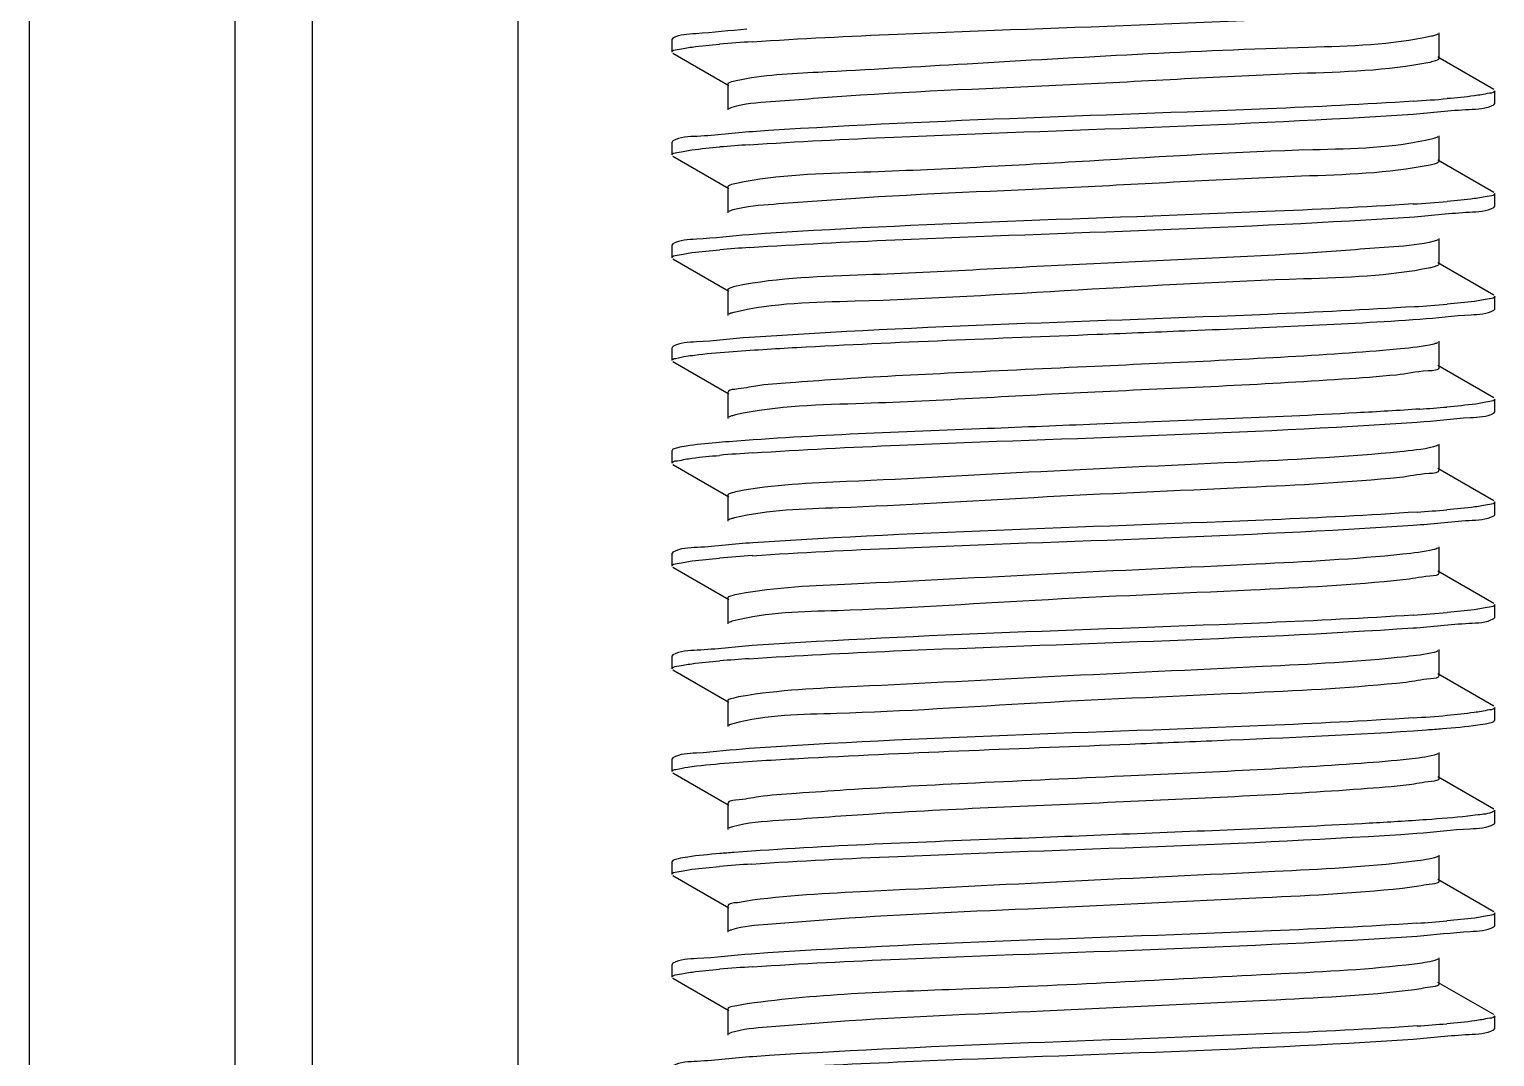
# Model space of a CAD drawing. Extents: x 27938 to 1507990, y 110129 to 923079.
# Drawn here: x 461348 to 461687.3, y 344098.2 to 344336.2 of the extents above; entities that cross this region are included whole.
import ezdxf

# ---------------------------------------------------------------- set-up
doc = ezdxf.new("R2010")
doc.units = 0
doc.header["$LTSCALE"] = 1000
doc.header["$MEASUREMENT"] = 0

msp = doc.modelspace()

# ---------------------------------------------------------------- linework, layer by layer
at = {"linetype": 'Continuous'}
for p, q in [((461347.99, 346328.15), (461347.99, 341587.12)), ((461395.62, 346328.15), (461395.62, 341587.12)), ((461413.48, 346328.15), (461413.48, 341587.12)), ((461461.1, 346328.15), (461461.1, 341587.12)), ((461674.44, 344329.43), (461674.44, 344335.38)), ((461497.05, 344334.15), (461496.82, 344333.89)), ((461496.82, 344330.92), (461496.82, 344333.89)), ((461496.82, 344330.92), (461496.82, 344333.89)), ((461497.05, 344330.66), (461509.97, 344323.17)), ((461687.1, 344322.25), (461674.18, 344329.73)), ((461509.71, 344323.48), (461509.71, 344317.52)), ((461687.33, 344319.01), (461687.33, 344321.99)), ((461687.33, 344319.01), (461687.33, 344321.99)), ((461687.1, 344318.75), (461687.33, 344319.01)), ((461674.44, 344305.62), (461674.44, 344311.57)), ((461497.05, 344310.34), (461496.82, 344310.08)), ((461496.82, 344307.1), (461496.82, 344310.08)), ((461496.82, 344307.1), (461496.82, 344310.08)), ((461497.05, 344306.84), (461509.97, 344299.36)), ((461673.01, 344304.91), (461672.38, 344304.77)), ((461687.1, 344298.43), (461674.18, 344305.92)), ((461509.71, 344299.66), (461509.71, 344293.71)), ((461687.33, 344295.2), (461687.33, 344298.17)), ((461687.33, 344295.2), (461687.33, 344298.17)), ((461687.1, 344294.94), (461687.33, 344295.2)), ((461674.44, 344281.8), (461674.44, 344287.76)), ((461497.05, 344286.53), (461496.82, 344286.27)), ((461496.82, 344283.29), (461496.82, 344286.27)), ((461496.82, 344283.29), (461496.82, 344286.27)), ((461497.05, 344283.03), (461509.97, 344275.55)), ((461673.3, 344281.17), (461672.43, 344280.96)), ((461687.1, 344274.62), (461674.18, 344282.1)), ((461509.71, 344275.85), (461509.71, 344269.9)), ((461687.33, 344271.38), (461687.33, 344274.36)), ((461687.33, 344271.38), (461687.33, 344274.36)), ((461687.1, 344271.12), (461687.33, 344271.38)), ((461674.44, 344257.99), (461674.44, 344263.94)), ((461497.05, 344262.72), (461496.82, 344262.45)), ((461496.82, 344259.48), (461496.82, 344262.45)), ((461496.82, 344259.48), (461496.82, 344262.45)), ((461497.05, 344259.22), (461509.97, 344251.74)), ((461687.1, 344250.81), (461674.18, 344258.29)), ((461509.71, 344252.04), (461509.71, 344246.08)), ((461687.33, 344247.57), (461687.33, 344250.55)), ((461687.33, 344247.57), (461687.33, 344250.55)), ((461687.1, 344247.31), (461687.33, 344247.57)), ((461674.44, 344234.18), (461674.44, 344240.13)), ((461497.05, 344238.9), (461496.82, 344238.64)), ((461496.82, 344235.67), (461496.82, 344238.64)), ((461496.82, 344235.67), (461496.82, 344238.64)), ((461497.05, 344235.4), (461509.97, 344227.92)), ((461687.1, 344227), (461674.18, 344234.48)), ((461509.71, 344228.22), (461509.71, 344222.27)), ((461687.33, 344223.76), (461687.33, 344226.74)), ((461687.33, 344223.76), (461687.33, 344226.74)), ((461687.1, 344223.5), (461687.33, 344223.76)), ((461674.44, 344210.36), (461674.44, 344216.32)), ((461497.05, 344215.09), (461496.82, 344214.83)), ((461496.82, 344211.85), (461496.82, 344214.83)), ((461496.82, 344211.85), (461496.82, 344214.83)), ((461497.05, 344211.59), (461509.97, 344204.11)), ((461687.1, 344203.18), (461674.18, 344210.67)), ((461509.71, 344204.41), (461509.71, 344198.46)), ((461687.33, 344199.95), (461687.33, 344202.92)), ((461687.33, 344199.95), (461687.33, 344202.92)), ((461687.1, 344199.69), (461687.33, 344199.95)), ((461674.44, 344186.55), (461674.44, 344192.5)), ((461497.05, 344191.28), (461496.82, 344191.02)), ((461496.82, 344188.04), (461496.82, 344191.02)), ((461496.82, 344188.04), (461496.82, 344191.02)), ((461497.05, 344187.78), (461509.97, 344180.3)), ((461687.1, 344179.37), (461674.18, 344186.85)), ((461509.71, 344180.6), (461509.71, 344174.65)), ((461687.33, 344176.13), (461687.33, 344179.11)), ((461687.33, 344176.13), (461687.33, 344179.11)), ((461687.1, 344175.87), (461687.33, 344176.13)), ((461674.44, 344162.74), (461674.44, 344168.69)), ((461497.05, 344167.46), (461496.82, 344167.2)), ((461496.82, 344164.23), (461496.82, 344167.2)), ((461496.82, 344164.23), (461496.82, 344167.2)), ((461497.05, 344163.97), (461509.97, 344156.48)), ((461687.1, 344155.56), (461674.18, 344163.04)), ((461509.71, 344156.79), (461509.71, 344150.83)), ((461687.33, 344152.32), (461687.33, 344155.3)), ((461687.33, 344152.32), (461687.33, 344155.3)), ((461687.1, 344152.06), (461687.33, 344152.32)), ((461674.44, 344138.93), (461674.44, 344144.88)), ((461497.05, 344143.65), (461496.82, 344143.39)), ((461496.82, 344140.41), (461496.82, 344143.39)), ((461496.82, 344140.41), (461496.82, 344143.39)), ((461497.05, 344140.15), (461509.97, 344132.67)), ((461687.1, 344131.75), (461674.18, 344139.23)), ((461509.71, 344132.97), (461509.71, 344127.02)), ((461687.33, 344128.51), (461687.33, 344131.48)), ((461687.33, 344128.51), (461687.33, 344131.48)), ((461687.1, 344128.25), (461687.33, 344128.51)), ((461674.44, 344115.11), (461674.44, 344121.07)), ((461497.05, 344119.84), (461496.82, 344119.58)), ((461496.82, 344116.6), (461496.82, 344119.58)), ((461496.82, 344116.6), (461496.82, 344119.58)), ((461497.05, 344116.34), (461509.97, 344108.86)), ((461687.1, 344107.93), (461674.18, 344115.41)), ((461509.71, 344109.16), (461509.71, 344103.21)), ((461687.33, 344104.69), (461687.33, 344107.67)), ((461687.33, 344104.69), (461687.33, 344107.67)), ((461687.1, 344104.43), (461687.33, 344104.69))]:
    msp.add_line(p, q, dxfattribs=at)
for centre, radius, start, end in [((461542.97, 343914.64), 419.59, 93.7629, 94.806), ((461668.43, 344347.66), 19.48, 281.4729, 282.6156), ((461640.88, 344742.02), 423.36, 273.7391, 274.8053), ((461542.04, 343902.52), 407.86, 93.8436, 94.8037), ((461640.8, 344719.27), 424.43, 273.7327, 274.805), ((461542.18, 343876.96), 409.61, 93.832, 94.8034), ((461641.23, 344689.95), 418.9, 273.7674, 274.8061), ((461642.88, 344645.48), 398.18, 273.9056, 274.8068), ((461543.11, 343817.63), 421.36, 93.7522, 94.8054), ((461642.03, 344632.36), 408.9, 273.8366, 274.8035), ((461542.96, 343795.8), 419.37, 93.7643, 94.806), ((461640.86, 344623.18), 423.59, 273.7377, 274.8053), ((461542.04, 343783.51), 407.8, 93.844, 94.8037), ((461640.78, 344600.39), 424.61, 273.7316, 274.805), ((461542.69, 343727.72), 416, 93.7865, 94.8061), ((461641.95, 344538.15), 409.95, 273.8297, 274.8033), ((461543.1, 343698.74), 421.18, 93.7533, 94.8055), ((461642.02, 344513.35), 408.96, 273.8363, 274.8035)]:
    msp.add_arc(centre, radius, start, end, dxfattribs=at)
for points, knots in [([(461515.44, 344333.33), (461526.64, 344334.08), (461577.65, 344336.53), (461628.73, 344337.75), (461668.49, 344340.4)], [0, 0, 0, 0, 0.219814, 1, 1, 1, 1]), ([(461514.16, 344336.22), (461510.2, 344335.94), (461504.65, 344335.17), (461498.6, 344335.04), (461497.05, 344334.15)], [0, 0, 0, 0, 0.689661, 1, 1, 1, 1]), ([(461672.69, 344334.6), (461663.39, 344332.51), (461627.21, 344331.77), (461580, 344329.04), (461535.88, 344326.46), (461517.92, 344325.62), (461511.71, 344324.31)], [0, 0, 0, 0, 0.177164, 0.667524, 0.881863, 1, 1, 1, 1]), ([(461674.17, 344335.08), (461673.99, 344334.98), (461673.5, 344334.8), (461672.99, 344334.67), (461672.69, 344334.6)], [0, 0, 0, 0, 0.400253, 1, 1, 1, 1]), ([(461496.82, 344330.92), (461496.82, 344331.36), (461499.15, 344331.64), (461500.32, 344331.96), (461501.48, 344332.11)], [0, 0, 0, 0, 0.271257, 1, 1, 1, 1]), ([(461672.31, 344328.56), (461662.39, 344326.55), (461634.36, 344325.92), (461589.46, 344323.1), (461548.51, 344321.71), (461522.54, 344319.58), (461513.56, 344318.98), (461510.66, 344318.1)], [0, 0, 0, 0, 0.187313, 0.515693, 0.835167, 0.943815, 1, 1, 1, 1]), ([(461674.43, 344329.43), (461674.43, 344329.23), (461673.67, 344328.87), (461673.13, 344328.75), (461672.69, 344328.65)], [0, 0, 0, 0, 0.300595, 1, 1, 1, 1]), ([(461511.71, 344324.31), (461511.2, 344324.2), (461510.6, 344324.07), (461509.72, 344323.69), (461509.72, 344323.48)], [0, 0, 0, 0, 0.704879, 1, 1, 1, 1]), ([(461687.33, 344321.99), (461687.33, 344321.54), (461684.98, 344321.26), (461683.8, 344320.94), (461682.62, 344320.79)], [0, 0, 0, 0, 0.271089, 1, 1, 1, 1]), ([(461510.66, 344318.1), (461510.52, 344318.06), (461510.29, 344317.98), (461510.07, 344317.88), (461509.98, 344317.82)], [0, 0, 0, 0, 0.566993, 1, 1, 1, 1]), ([(461668.49, 344319.56), (461657.25, 344318.81), (461606.23, 344316.37), (461555.16, 344315.15), (461515.44, 344312.49)], [0, 0, 0, 0, 0.220557, 1, 1, 1, 1]), ([(461668.43, 344316.58), (461672.75, 344316.87), (461678.81, 344317.71), (461685.42, 344317.78), (461687.1, 344318.75)], [0, 0, 0, 0, 0.69122, 1, 1, 1, 1]), ([(461514.7, 344309.46), (461525.86, 344310.22), (461577.1, 344312.7), (461628.4, 344313.92), (461668.43, 344316.58)], [0, 0, 0, 0, 0.218031, 1, 1, 1, 1]), ([(461515.44, 344312.49), (461511.18, 344312.2), (461505.21, 344311.38), (461498.71, 344311.29), (461497.05, 344310.34)], [0, 0, 0, 0, 0.690963, 1, 1, 1, 1]), ([(461673.01, 344310.86), (461663.97, 344308.62), (461637.12, 344308.38), (461593.34, 344305.6), (461548.89, 344303.16), (461521.39, 344302.52), (461511.73, 344300.5)], [0, 0, 0, 0, 0.172802, 0.492825, 0.816897, 1, 1, 1, 1]), ([(461674.17, 344311.27), (461674.03, 344311.18), (461673.64, 344311.03), (461673.25, 344310.92), (461673.01, 344310.86)], [0, 0, 0, 0, 0.410783, 1, 1, 1, 1]), ([(461496.82, 344307.1), (461496.82, 344307.53), (461499.1, 344307.82), (461500.25, 344308.13), (461501.39, 344308.28)], [0, 0, 0, 0, 0.271613, 1, 1, 1, 1]), ([(461672.38, 344304.77), (461662.62, 344302.75), (461634.88, 344302.14), (461590.29, 344299.34), (461549.44, 344297.9), (461523.19, 344295.86), (461514, 344295.19), (461510.92, 344294.36)], [0, 0, 0, 0, 0.184784, 0.510672, 0.830509, 0.940967, 1, 1, 1, 1]), ([(461674.43, 344305.62), (461674.43, 344305.45), (461673.84, 344305.11), (461673.37, 344305), (461673.01, 344304.91)], [0, 0, 0, 0, 0.308524, 1, 1, 1, 1]), ([(461511.73, 344300.5), (461511.22, 344300.4), (461510.62, 344300.26), (461509.72, 344299.88), (461509.72, 344299.66)], [0, 0, 0, 0, 0.705132, 1, 1, 1, 1]), ([(461687.33, 344298.17), (461687.33, 344297.73), (461684.97, 344297.45), (461683.79, 344297.13), (461682.6, 344296.98)], [0, 0, 0, 0, 0.271033, 1, 1, 1, 1]), ([(461510.92, 344294.36), (461510.73, 344294.31), (461510.41, 344294.21), (461510.1, 344294.08), (461509.98, 344294.01)], [0, 0, 0, 0, 0.580357, 1, 1, 1, 1]), ([(461668.43, 344295.75), (461657.09, 344294.99), (461605.85, 344292.54), (461554.54, 344291.35), (461514.7, 344288.63)], [0, 0, 0, 0, 0.221461, 1, 1, 1, 1]), ([(461668.76, 344292.79), (461673, 344293.08), (461678.96, 344293.9), (461685.45, 344293.99), (461687.1, 344294.94)], [0, 0, 0, 0, 0.690907, 1, 1, 1, 1]), ([(461514.8, 344285.66), (461526.01, 344286.42), (461577.33, 344288.89), (461628.7, 344290.1), (461668.76, 344292.79)], [0, 0, 0, 0, 0.218602, 1, 1, 1, 1]), ([(461514.7, 344288.63), (461510.62, 344288.35), (461504.89, 344287.56), (461498.65, 344287.44), (461497.05, 344286.53)], [0, 0, 0, 0, 0.690198, 1, 1, 1, 1]), ([(461673.3, 344287.13), (461670.27, 344286.28), (461661.13, 344285.63), (461634.95, 344283.57), (461594.07, 344282.13), (461549.4, 344279.33), (461521.59, 344278.72), (461511.79, 344276.7)], [0, 0, 0, 0, 0.058314, 0.16832, 0.488078, 0.814598, 1, 1, 1, 1]), ([(461674.18, 344287.45), (461674.06, 344287.39), (461673.77, 344287.27), (461673.47, 344287.17), (461673.3, 344287.13)], [0, 0, 0, 0, 0.422831, 1, 1, 1, 1]), ([(461496.82, 344283.29), (461496.82, 344283.72), (461499.11, 344284.01), (461500.27, 344284.32), (461501.42, 344284.47)], [0, 0, 0, 0, 0.271515, 1, 1, 1, 1]), ([(461672.43, 344280.96), (461662.8, 344278.95), (461635.37, 344278.31), (461591.01, 344275.86), (461547.2, 344273.13), (461520.33, 344272.82), (461511.22, 344270.62)], [0, 0, 0, 0, 0.182564, 0.506012, 0.826068, 1, 1, 1, 1]), ([(461674.43, 344281.8), (461674.43, 344281.66), (461673.98, 344281.36), (461673.59, 344281.25), (461673.3, 344281.17)], [0, 0, 0, 0, 0.318416, 1, 1, 1, 1]), ([(461511.79, 344276.7), (461511.26, 344276.59), (461510.64, 344276.45), (461509.72, 344276.07), (461509.72, 344275.85)], [0, 0, 0, 0, 0.705784, 1, 1, 1, 1]), ([(461687.33, 344274.36), (461687.33, 344273.92), (461685.01, 344273.64), (461683.84, 344273.32), (461682.68, 344273.17)], [0, 0, 0, 0, 0.271288, 1, 1, 1, 1]), ([(461511.22, 344270.62), (461510.97, 344270.56), (461510.54, 344270.45), (461510.13, 344270.29), (461509.98, 344270.2)], [0, 0, 0, 0, 0.591995, 1, 1, 1, 1]), ([(461668.76, 344271.95), (461657.45, 344271.2), (461606.13, 344268.73), (461554.75, 344267.54), (461514.8, 344264.82)], [0, 0, 0, 0, 0.220602, 1, 1, 1, 1]), ([(461670, 344269.06), (461673.95, 344269.34), (461679.51, 344270.11), (461685.55, 344270.23), (461687.1, 344271.12)], [0, 0, 0, 0, 0.689629, 1, 1, 1, 1]), ([(461595.19, 344265.56), (461602.44, 344265.84), (461627.38, 344266.86), (461652.33, 344267.84), (461670, 344269.06)], [0, 0, 0, 0, 0.290468, 1, 1, 1, 1]), ([(461514.8, 344264.82), (461510.69, 344264.54), (461504.93, 344263.74), (461498.65, 344263.64), (461497.05, 344262.72)], [0, 0, 0, 0, 0.690304, 1, 1, 1, 1]), ([(461510, 344261.5), (461515.24, 344261.91), (461543.62, 344263.6), (461572.03, 344264.63), (461595.19, 344265.56)], [0, 0, 0, 0, 0.184687, 1, 1, 1, 1]), ([(461673.56, 344263.39), (461673.12, 344263.25), (461670.15, 344262.6), (461667.13, 344262.32), (461664.58, 344262.07)], [0, 0, 0, 0, 0.153321, 1, 1, 1, 1]), ([(461674.18, 344263.64), (461674.09, 344263.59), (461673.89, 344263.5), (461673.68, 344263.43), (461673.56, 344263.39)], [0, 0, 0, 0, 0.43669, 1, 1, 1, 1]), ([(461496.82, 344259.48), (461496.82, 344259.8), (461498.42, 344260.14), (461499.29, 344260.35), (461500.12, 344260.48)], [0, 0, 0, 0, 0.277625, 1, 1, 1, 1]), ([(461500.12, 344260.48), (461500.75, 344260.57), (461504.03, 344261.01), (461507.33, 344261.29), (461510, 344261.5)], [0, 0, 0, 0, 0.190334, 1, 1, 1, 1]), ([(461664.58, 344262.07), (461660.41, 344261.67), (461637.16, 344259.98), (461613.87, 344258.99), (461594.77, 344258.11)], [0, 0, 0, 0, 0.179859, 1, 1, 1, 1]), ([(461594.77, 344258.11), (461583.99, 344257.62), (461564.06, 344256.68), (461540.32, 344255.52), (461525.22, 344254.38), (461516.87, 344253.81), (461512.98, 344252.91), (461509.72, 344252.64), (461509.72, 344252.04)], [0, 0, 0, 0, 0.37902, 0.702957, 0.82783, 0.920921, 0.978777, 1, 1, 1, 1]), ([(461664.58, 344256.12), (461660.41, 344255.71), (461637.16, 344254.02), (461613.87, 344253.04), (461594.77, 344252.16)], [0, 0, 0, 0, 0.179859, 1, 1, 1, 1]), ([(461674.43, 344257.99), (461674.44, 344257.1), (461669.34, 344257.11), (461667.04, 344256.36), (461664.58, 344256.12)], [0, 0, 0, 0, 0.264851, 1, 1, 1, 1]), ([(461594.77, 344252.16), (461576.93, 344251.34), (461549.28, 344249.44), (461521.23, 344249.04), (461511.5, 344246.87)], [0, 0, 0, 0, 0.641833, 1, 1, 1, 1]), ([(461687.33, 344250.55), (461687.33, 344250.14), (461685.17, 344249.84), (461684.06, 344249.54), (461682.97, 344249.4)], [0, 0, 0, 0, 0.272355, 1, 1, 1, 1]), ([(461511.5, 344246.87), (461511.19, 344246.8), (461510.67, 344246.67), (461510.16, 344246.49), (461509.98, 344246.38)], [0, 0, 0, 0, 0.600683, 1, 1, 1, 1]), ([(461670, 344248.23), (461665.12, 344247.89), (461640.2, 344246.46), (461615.25, 344245.52), (461595.19, 344244.72)], [0, 0, 0, 0, 0.195815, 1, 1, 1, 1]), ([(461669.39, 344245.21), (461673.49, 344245.49), (461679.24, 344246.28), (461685.5, 344246.39), (461687.1, 344247.31)], [0, 0, 0, 0, 0.690247, 1, 1, 1, 1]), ([(461595.19, 344244.72), (461586.76, 344244.38), (461558.35, 344243.21), (461529.93, 344242.22), (461510, 344240.66)], [0, 0, 0, 0, 0.296913, 1, 1, 1, 1]), ([(461515.54, 344238.08), (461526.86, 344238.84), (461578.14, 344241.3), (461629.49, 344242.49), (461669.39, 344245.21)], [0, 0, 0, 0, 0.220973, 1, 1, 1, 1]), ([(461500.12, 344239.64), (461499.46, 344239.54), (461498.43, 344239.35), (461497.38, 344239.09), (461497.05, 344238.9)], [0, 0, 0, 0, 0.636492, 1, 1, 1, 1]), ([(461510, 344240.66), (461508.98, 344240.58), (461505.69, 344240.3), (461502.39, 344239.99), (461500.12, 344239.64)], [0, 0, 0, 0, 0.308662, 1, 1, 1, 1]), ([(461674.18, 344239.83), (461673.86, 344239.64), (461670.93, 344238.85), (461667.96, 344238.6), (461665.35, 344238.33)], [0, 0, 0, 0, 0.12359, 1, 1, 1, 1]), ([(461496.82, 344235.67), (461496.82, 344236.11), (461499.16, 344236.39), (461500.34, 344236.71), (461501.51, 344236.86)], [0, 0, 0, 0, 0.271161, 1, 1, 1, 1]), ([(461665.35, 344238.33), (461653.84, 344237.17), (461626.11, 344235.75), (461583.37, 344233.91), (461543.86, 344231.57), (461520.27, 344230.76), (461511.96, 344229.11)], [0, 0, 0, 0, 0.225861, 0.54177, 0.834708, 1, 1, 1, 1]), ([(461665.35, 344232.38), (461653.6, 344231.2), (461625.32, 344229.75), (461581.95, 344227.96), (461542.51, 344225.37), (461519.13, 344224.89), (461511.26, 344223.01)], [0, 0, 0, 0, 0.229569, 0.549908, 0.842706, 1, 1, 1, 1]), ([(461674.43, 344234.18), (461674.44, 344233.35), (461669.76, 344233.3), (461667.62, 344232.61), (461665.35, 344232.38)], [0, 0, 0, 0, 0.265506, 1, 1, 1, 1]), ([(461511.96, 344229.11), (461511.39, 344229), (461510.73, 344228.85), (461509.72, 344228.46), (461509.72, 344228.22)], [0, 0, 0, 0, 0.707927, 1, 1, 1, 1]), ([(461687.33, 344226.74), (461687.33, 344226.3), (461685.05, 344226.02), (461683.89, 344225.7), (461682.74, 344225.55)], [0, 0, 0, 0, 0.271556, 1, 1, 1, 1]), ([(461511.26, 344223.01), (461511, 344222.94), (461510.56, 344222.83), (461510.14, 344222.66), (461509.98, 344222.57)], [0, 0, 0, 0, 0.592962, 1, 1, 1, 1]), ([(461669.39, 344224.37), (461658.2, 344223.61), (461606.92, 344221.14), (461555.58, 344219.92), (461515.54, 344217.25)], [0, 0, 0, 0, 0.218362, 1, 1, 1, 1]), ([(461668.47, 344221.33), (461672.79, 344221.62), (461678.83, 344222.46), (461685.42, 344222.54), (461687.1, 344223.5)], [0, 0, 0, 0, 0.691176, 1, 1, 1, 1]), ([(461515.42, 344214.26), (461526.62, 344215.01), (461577.64, 344217.46), (461628.72, 344218.68), (461668.47, 344221.33)], [0, 0, 0, 0, 0.219771, 1, 1, 1, 1]), ([(461515.54, 344217.25), (461511.26, 344216.96), (461505.26, 344216.13), (461498.72, 344216.05), (461497.05, 344215.09)], [0, 0, 0, 0, 0.691058, 1, 1, 1, 1]), ([(461674.18, 344216.02), (461673.88, 344215.84), (461671.2, 344215.09), (461668.48, 344214.85), (461666.09, 344214.6)], [0, 0, 0, 0, 0.125811, 1, 1, 1, 1]), ([(461496.82, 344211.85), (461496.82, 344212.29), (461499.14, 344212.57), (461500.31, 344212.89), (461501.48, 344213.04)], [0, 0, 0, 0, 0.271269, 1, 1, 1, 1]), ([(461666.09, 344214.6), (461654.81, 344213.41), (461627.34, 344212.01), (461584.74, 344210.13), (461544.86, 344207.86), (461520.9, 344206.95), (461512.31, 344205.37)], [0, 0, 0, 0, 0.220957, 0.535192, 0.830069, 1, 1, 1, 1]), ([(461666.09, 344208.64), (461654.39, 344207.42), (461625.97, 344205.97), (461582.25, 344204.19), (461542.49, 344201.47), (461518.9, 344201.14), (461511.07, 344199.15)], [0, 0, 0, 0, 0.227343, 0.549346, 0.844044, 1, 1, 1, 1]), ([(461674.44, 344210.36), (461674.44, 344209.6), (461670.16, 344209.48), (461668.18, 344208.86), (461666.09, 344208.64)], [0, 0, 0, 0, 0.266267, 1, 1, 1, 1]), ([(461512.31, 344205.37), (461511.66, 344205.24), (461510.91, 344205.07), (461509.72, 344204.68), (461509.72, 344204.41)], [0, 0, 0, 0, 0.7122, 1, 1, 1, 1]), ([(461687.33, 344202.92), (461687.33, 344202.48), (461684.98, 344202.2), (461683.8, 344201.88), (461682.61, 344201.73)], [0, 0, 0, 0, 0.271076, 1, 1, 1, 1]), ([(461511.07, 344199.15), (461510.85, 344199.09), (461510.48, 344198.98), (461510.12, 344198.84), (461509.98, 344198.76)], [0, 0, 0, 0, 0.585894, 1, 1, 1, 1]), ([(461668.47, 344200.5), (461657.23, 344199.75), (461606.22, 344197.3), (461555.14, 344196.09), (461515.42, 344193.43)], [0, 0, 0, 0, 0.2206, 1, 1, 1, 1]), ([(461668.42, 344197.52), (461672.74, 344197.8), (461678.8, 344198.64), (461685.42, 344198.72), (461687.1, 344199.69)], [0, 0, 0, 0, 0.69123, 1, 1, 1, 1]), ([(461514.7, 344190.4), (461525.85, 344191.16), (461577.09, 344193.63), (461628.39, 344194.85), (461668.42, 344197.52)], [0, 0, 0, 0, 0.218012, 1, 1, 1, 1]), ([(461515.42, 344193.43), (461511.17, 344193.14), (461505.21, 344192.31), (461498.71, 344192.23), (461497.05, 344191.28)], [0, 0, 0, 0, 0.69095, 1, 1, 1, 1]), ([(461674.18, 344192.2), (461673.9, 344192.04), (461671.47, 344191.33), (461668.97, 344191.1), (461666.8, 344190.86)], [0, 0, 0, 0, 0.128207, 1, 1, 1, 1]), ([(461496.82, 344188.04), (461496.82, 344188.47), (461499.09, 344188.76), (461500.24, 344189.07), (461501.39, 344189.22)], [0, 0, 0, 0, 0.271616, 1, 1, 1, 1]), ([(461666.8, 344190.86), (461655.76, 344189.65), (461628.61, 344188.28), (461586.2, 344186.36), (461545.96, 344184.15), (461521.62, 344183.15), (461512.74, 344181.63)], [0, 0, 0, 0, 0.215853, 0.528156, 0.824971, 1, 1, 1, 1]), ([(461666.8, 344184.91), (461655.17, 344183.63), (461626.64, 344182.2), (461582.62, 344180.42), (461542.54, 344177.58), (461518.71, 344177.4), (461510.92, 344175.29)], [0, 0, 0, 0, 0.224873, 0.548357, 0.845013, 1, 1, 1, 1]), ([(461674.44, 344186.55), (461674.44, 344185.85), (461670.54, 344185.67), (461668.71, 344185.12), (461666.8, 344184.91)], [0, 0, 0, 0, 0.267184, 1, 1, 1, 1]), ([(461512.74, 344181.63), (461511.98, 344181.5), (461511.14, 344181.3), (461509.72, 344180.91), (461509.71, 344180.6)], [0, 0, 0, 0, 0.716288, 1, 1, 1, 1]), ([(461687.33, 344179.11), (461687.33, 344178.67), (461684.97, 344178.39), (461683.78, 344178.06), (461682.6, 344177.91)], [0, 0, 0, 0, 0.271024, 1, 1, 1, 1]), ([(461510.92, 344175.29), (461510.73, 344175.24), (461510.41, 344175.15), (461510.1, 344175.02), (461509.98, 344174.95)], [0, 0, 0, 0, 0.579461, 1, 1, 1, 1]), ([(461668.42, 344176.68), (461657.08, 344175.93), (461605.84, 344173.47), (461554.54, 344172.28), (461514.7, 344169.56)], [0, 0, 0, 0, 0.221489, 1, 1, 1, 1]), ([(461671.55, 344173.92), (461672.77, 344174.01), (461676.72, 344174.31), (461680.67, 344174.66), (461683.39, 344175.04)], [0, 0, 0, 0, 0.308238, 1, 1, 1, 1]), ([(461683.39, 344175.04), (461684.2, 344175.15), (461685.44, 344175.37), (461686.71, 344175.65), (461687.1, 344175.87)], [0, 0, 0, 0, 0.643888, 1, 1, 1, 1]), ([(461602.83, 344170.61), (461609.58, 344170.88), (461632.49, 344171.83), (461655.41, 344172.76), (461671.55, 344173.92)], [0, 0, 0, 0, 0.294536, 1, 1, 1, 1]), ([(461514.7, 344169.56), (461510.61, 344169.28), (461504.89, 344168.49), (461498.64, 344168.38), (461497.05, 344167.46)], [0, 0, 0, 0, 0.690195, 1, 1, 1, 1]), ([(461511.17, 344166.33), (461516.9, 344166.77), (461547.44, 344168.53), (461578, 344169.61), (461602.83, 344170.61)], [0, 0, 0, 0, 0.18765, 1, 1, 1, 1]), ([(461674.18, 344168.39), (461673.92, 344168.24), (461671.72, 344167.57), (461669.45, 344167.35), (461667.49, 344167.12)], [0, 0, 0, 0, 0.130748, 1, 1, 1, 1]), ([(461496.82, 344164.23), (461496.82, 344164.58), (461498.59, 344164.9), (461499.54, 344165.14), (461500.45, 344165.28)], [0, 0, 0, 0, 0.275706, 1, 1, 1, 1]), ([(461500.45, 344165.28), (461501.13, 344165.37), (461504.69, 344165.82), (461508.28, 344166.12), (461511.17, 344166.33)], [0, 0, 0, 0, 0.190818, 1, 1, 1, 1]), ([(461667.49, 344167.12), (461663.79, 344166.7), (461641.78, 344164.95), (461619.72, 344164.02), (461601.37, 344163.17)], [0, 0, 0, 0, 0.168264, 1, 1, 1, 1]), ([(461601.37, 344163.17), (461589.95, 344162.64), (461568.63, 344161.65), (461543.16, 344160.44), (461526.74, 344159.24), (461517.59, 344158.67), (461513.33, 344157.67), (461509.72, 344157.45), (461509.71, 344156.79)], [0, 0, 0, 0, 0.372666, 0.697897, 0.824569, 0.919388, 0.97842, 1, 1, 1, 1]), ([(461667.49, 344161.17), (461663.79, 344160.75), (461641.78, 344158.99), (461619.72, 344158.06), (461601.37, 344157.21)], [0, 0, 0, 0, 0.168264, 1, 1, 1, 1]), ([(461674.44, 344162.74), (461674.44, 344162.1), (461670.91, 344161.87), (461669.22, 344161.37), (461667.49, 344161.17)], [0, 0, 0, 0, 0.268221, 1, 1, 1, 1]), ([(461601.37, 344157.21), (461581.71, 344156.3), (461555.01, 344155.38), (461524.94, 344153.07), (461514.27, 344152.44), (461510.8, 344151.45)], [0, 0, 0, 0, 0.650517, 0.880557, 1, 1, 1, 1]), ([(461687.33, 344155.3), (461687.33, 344155.17), (461685.92, 344154.29), (461684.64, 344154.38), (461683.39, 344154.2)], [0, 0, 0, 0, 0.08898, 1, 1, 1, 1]), ([(461510.8, 344151.45), (461510.64, 344151.4), (461510.36, 344151.31), (461510.08, 344151.2), (461509.98, 344151.13)], [0, 0, 0, 0, 0.573615, 1, 1, 1, 1]), ([(461671.55, 344153.08), (461667.13, 344152.77), (461644.23, 344151.4), (461621.32, 344150.51), (461602.83, 344149.77)], [0, 0, 0, 0, 0.19327, 1, 1, 1, 1]), ([(461669.33, 344149.95), (461673.44, 344150.23), (461679.21, 344151.03), (461685.49, 344151.14), (461687.1, 344152.06)], [0, 0, 0, 0, 0.69031, 1, 1, 1, 1]), ([(461683.39, 344154.2), (461682.64, 344154.1), (461678.7, 344153.62), (461674.75, 344153.32), (461671.55, 344153.08)], [0, 0, 0, 0, 0.190506, 1, 1, 1, 1]), ([(461602.83, 344149.77), (461593.91, 344149.42), (461563.35, 344148.17), (461532.77, 344147.13), (461511.17, 344145.5)], [0, 0, 0, 0, 0.291869, 1, 1, 1, 1]), ([(461515.22, 344142.81), (461526.51, 344143.57), (461577.88, 344146.04), (461629.32, 344147.23), (461669.33, 344149.95)], [0, 0, 0, 0, 0.220168, 1, 1, 1, 1]), ([(461500.45, 344144.44), (461499.71, 344144.33), (461498.57, 344144.13), (461497.41, 344143.86), (461497.05, 344143.65)], [0, 0, 0, 0, 0.640469, 1, 1, 1, 1]), ([(461511.17, 344145.5), (461510.07, 344145.42), (461506.49, 344145.13), (461502.91, 344144.8), (461500.45, 344144.44)], [0, 0, 0, 0, 0.308073, 1, 1, 1, 1]), ([(461674.18, 344144.58), (461673.94, 344144.44), (461671.96, 344143.81), (461669.91, 344143.6), (461668.14, 344143.39)], [0, 0, 0, 0, 0.133548, 1, 1, 1, 1]), ([(461496.82, 344140.41), (461496.82, 344140.85), (461499.12, 344141.13), (461500.28, 344141.45), (461501.44, 344141.6)], [0, 0, 0, 0, 0.271401, 1, 1, 1, 1]), ([(461668.14, 344143.39), (461657.6, 344142.12), (461631.09, 344140.8), (461589.12, 344138.83), (461548.23, 344136.71), (461523.14, 344135.57), (461513.7, 344134.16)], [0, 0, 0, 0, 0.205692, 0.514145, 0.814818, 1, 1, 1, 1]), ([(461668.14, 344137.43), (461656.68, 344136.06), (461628, 344134.74), (461583.6, 344132.49), (461545.28, 344130.98), (461521.53, 344129.02), (461513.37, 344128.4), (461510.7, 344127.6)], [0, 0, 0, 0, 0.219299, 0.545275, 0.845986, 0.946989, 1, 1, 1, 1]), ([(461674.44, 344138.93), (461674.44, 344138.34), (461671.26, 344138.07), (461669.71, 344137.62), (461668.14, 344137.43)], [0, 0, 0, 0, 0.269573, 1, 1, 1, 1]), ([(461513.7, 344134.16), (461513.12, 344134.07), (461511.99, 344133.75), (461509.72, 344133.78), (461509.71, 344132.97)], [0, 0, 0, 0, 0.420943, 1, 1, 1, 1]), ([(461687.33, 344131.48), (461687.33, 344131.05), (461685.04, 344130.77), (461683.88, 344130.45), (461682.72, 344130.3)], [0, 0, 0, 0, 0.271495, 1, 1, 1, 1]), ([(461510.7, 344127.6), (461510.56, 344127.56), (461510.31, 344127.48), (461510.07, 344127.38), (461509.98, 344127.32)], [0, 0, 0, 0, 0.56834, 1, 1, 1, 1]), ([(461669.33, 344129.12), (461658.1, 344128.35), (461606.73, 344125.88), (461555.3, 344124.67), (461515.22, 344121.97)], [0, 0, 0, 0, 0.218828, 1, 1, 1, 1]), ([(461669.39, 344126.14), (461673.49, 344126.42), (461679.23, 344127.22), (461685.5, 344127.33), (461687.1, 344128.25)], [0, 0, 0, 0, 0.69025, 1, 1, 1, 1]), ([(461515.53, 344119.02), (461526.85, 344119.77), (461578.13, 344122.23), (461629.48, 344123.43), (461669.39, 344126.14)], [0, 0, 0, 0, 0.220945, 1, 1, 1, 1]), ([(461515.22, 344121.97), (461511.01, 344121.69), (461505.12, 344120.87), (461498.69, 344120.78), (461497.05, 344119.84)], [0, 0, 0, 0, 0.690745, 1, 1, 1, 1]), ([(461674.18, 344120.76), (461673.96, 344120.64), (461672.18, 344120.05), (461670.34, 344119.85), (461668.76, 344119.65)], [0, 0, 0, 0, 0.136537, 1, 1, 1, 1]), ([(461496.82, 344116.6), (461496.82, 344117.04), (461499.16, 344117.32), (461500.33, 344117.64), (461501.51, 344117.8)], [0, 0, 0, 0, 0.27117, 1, 1, 1, 1]), ([(461668.76, 344119.65), (461658.48, 344118.36), (461624.09, 344116.72), (461572.64, 344113.81), (461531.27, 344112.82), (461514.22, 344110.42)], [0, 0, 0, 0, 0.200632, 0.666276, 1, 1, 1, 1]), ([(461668.76, 344113.7), (461657.42, 344112.27), (461628.7, 344110.98), (461584.1, 344108.68), (461545.41, 344107.2), (461521.46, 344105.19), (461513.26, 344104.59), (461510.61, 344103.77)], [0, 0, 0, 0, 0.216257, 0.543315, 0.846143, 0.947493, 1, 1, 1, 1]), ([(461674.44, 344115.11), (461674.44, 344114.58), (461671.59, 344114.27), (461670.18, 344113.88), (461668.76, 344113.7)], [0, 0, 0, 0, 0.271092, 1, 1, 1, 1]), ([(461514.22, 344110.42), (461513.09, 344110.26), (461511.92, 344109.96), (461509.71, 344109.59), (461509.71, 344109.16)], [0, 0, 0, 0, 0.724965, 1, 1, 1, 1]), ([(461687.33, 344107.67), (461687.33, 344107.24), (461685.05, 344106.95), (461683.89, 344106.64), (461682.74, 344106.49)], [0, 0, 0, 0, 0.271553, 1, 1, 1, 1]), ([(461510.61, 344103.77), (461510.49, 344103.73), (461510.27, 344103.65), (461510.06, 344103.56), (461509.98, 344103.51)], [0, 0, 0, 0, 0.563561, 1, 1, 1, 1]), ([(461669.39, 344105.31), (461658.2, 344104.55), (461606.91, 344102.07), (461555.57, 344100.86), (461515.53, 344098.18)], [0, 0, 0, 0, 0.21838, 1, 1, 1, 1]), ([(461668.46, 344102.27), (461672.78, 344102.56), (461678.82, 344103.39), (461685.42, 344103.47), (461687.1, 344104.43)], [0, 0, 0, 0, 0.691188, 1, 1, 1, 1]), ([(461515.41, 344095.2), (461526.61, 344095.95), (461577.62, 344098.4), (461628.7, 344099.62), (461668.46, 344102.27)], [0, 0, 0, 0, 0.219727, 1, 1, 1, 1]), ([(461515.53, 344098.18), (461511.25, 344097.89), (461505.25, 344097.06), (461498.71, 344096.98), (461497.05, 344096.03)], [0, 0, 0, 0, 0.691048, 1, 1, 1, 1])]:
    msp.add_open_spline(points, degree=3, knots=knots, dxfattribs=at)
for points in [[(461501.48, 344332.11), (461503.59, 344332.38), (461505.7, 344332.58), (461507.82, 344332.76)], [(461682.62, 344320.79), (461680.53, 344320.52), (461678.44, 344320.33), (461676.34, 344320.15)], [(461501.39, 344308.28), (461503.55, 344308.56), (461505.72, 344308.76), (461507.88, 344308.95)], [(461682.6, 344296.98), (461680.52, 344296.71), (461678.43, 344296.51), (461676.35, 344296.34)], [(461501.42, 344284.47), (461503.57, 344284.75), (461505.72, 344284.95), (461507.88, 344285.14)], [(461682.68, 344273.17), (461680.57, 344272.9), (461678.45, 344272.7), (461676.33, 344272.52)], [(461682.97, 344249.4), (461680.73, 344249.1), (461678.49, 344248.89), (461676.24, 344248.7)], [(461501.51, 344236.86), (461503.61, 344237.13), (461505.71, 344237.32), (461507.81, 344237.5)], [(461682.74, 344225.55), (461680.59, 344225.28), (461678.43, 344225.08), (461676.27, 344224.89)], [(461501.48, 344213.04), (461503.59, 344213.31), (461505.7, 344213.51), (461507.82, 344213.69)], [(461682.61, 344201.73), (461680.53, 344201.46), (461678.44, 344201.26), (461676.35, 344201.08)], [(461501.39, 344189.22), (461503.55, 344189.5), (461505.72, 344189.7), (461507.89, 344189.88)], [(461682.6, 344177.91), (461680.52, 344177.64), (461678.43, 344177.45), (461676.35, 344177.27)], [(461501.44, 344141.6), (461503.57, 344141.87), (461505.7, 344142.07), (461507.84, 344142.25)], [(461682.72, 344130.3), (461680.58, 344130.02), (461678.43, 344129.82), (461676.27, 344129.64)], [(461501.51, 344117.8), (461503.61, 344118.06), (461505.71, 344118.26), (461507.82, 344118.44)], [(461682.74, 344106.49), (461680.59, 344106.21), (461678.43, 344106.01), (461676.27, 344105.83)]]:
    msp.add_open_spline(points, degree=3, dxfattribs=at)

doc.saveas('drawing.dxf')
